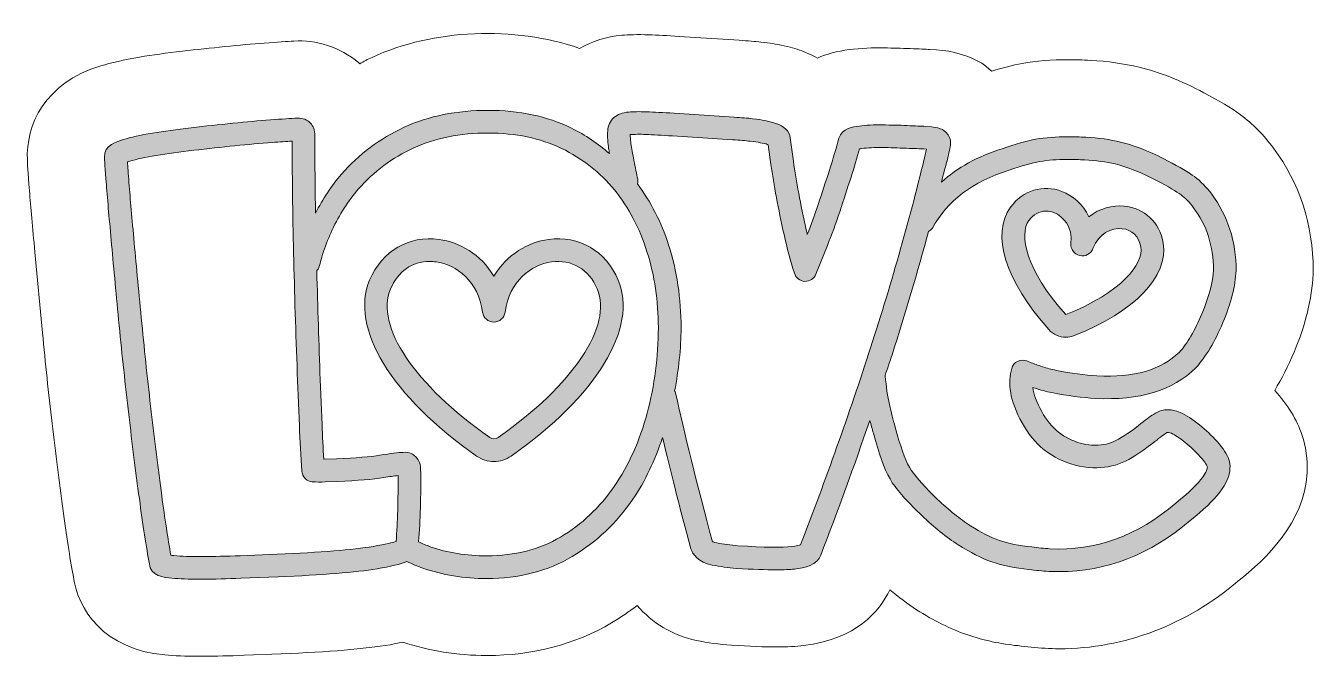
# Model space of a CAD drawing. Header units: inches. Extents: x 1.8 to 28.2, y -17.9 to -12.
# Drawn here: x 1.76 to 13.77, y -17.91 to -12.02 of the extents above; entities that cross this region are included whole.
import ezdxf

# ---------------------------------------------------------------- set-up
doc = ezdxf.new("R2010")
doc.units = ezdxf.units.IN
doc.header["$MEASUREMENT"] = 0
doc.layers.add('1', color=7, linetype='Continuous')

# ---------------------------------------------------------------- blocks, each defined once
blk = doc.blocks.new('block 2')
at = {"layer": '1', "lineweight": 0}
for points, knots in [([(12.876, -15.903), (12.826, -15.848), (12.769, -15.795), (12.709, -15.746), (12.644, -15.694), (12.588, -15.657), (12.529, -15.631), (12.488, -15.615), (12.453, -15.607), (12.421, -15.606), (12.376, -15.603), (12.332, -15.617), (12.281, -15.649), (12.248, -15.67), (12.202, -15.705), (12.142, -15.752), (12.044, -15.829), (11.965, -15.88), (11.906, -15.905), (11.852, -15.929), (11.791, -15.94), (11.702, -15.936), (11.634, -15.932), (11.565, -15.913), (11.493, -15.877), (11.421, -15.842), (11.362, -15.795), (11.312, -15.732), (11.258, -15.666), (11.214, -15.587), (11.181, -15.497), (11.168, -15.463), (11.159, -15.43), (11.155, -15.397), (11.162, -15.4), (11.17, -15.402), (11.177, -15.405), (11.225, -15.421), (11.277, -15.435), (11.333, -15.446), (11.479, -15.475), (11.617, -15.493), (11.742, -15.5), (12.147, -15.521), (12.461, -15.427), (12.676, -15.215), (12.769, -15.112), (12.854, -14.97), (12.929, -14.791), (13.004, -14.611), (13.045, -14.449), (13.052, -14.305), (13.052, -14.033), (12.975, -13.793), (12.824, -13.593), (12.776, -13.527), (12.722, -13.472), (12.664, -13.429), (12.611, -13.39), (12.528, -13.341), (12.413, -13.281), (12.254, -13.196), (12.106, -13.137), (11.972, -13.106), (11.88, -13.083), (11.771, -13.068), (11.649, -13.061), (11.596, -13.058), (11.537, -13.057), (11.479, -13.058), (11.373, -13.057), (11.272, -13.063), (11.184, -13.08), (11.097, -13.095), (10.993, -13.125), (10.868, -13.168), (10.637, -13.241), (10.453, -13.347), (10.302, -13.48), (10.321, -13.405), (10.344, -13.328), (10.361, -13.253), (10.366, -13.235), (10.371, -13.215), (10.376, -13.193), (10.383, -13.161), (10.386, -13.137), (10.388, -13.122), (10.389, -13.098), (10.388, -12.975), (10.21, -12.964), (10.21, -12.964), (10.152, -12.96), (10.152, -12.96), (10.116, -12.958), (10.06, -12.955), (9.983, -12.952), (9.907, -12.949), (9.83, -12.947), (9.753, -12.946), (9.67, -12.944), (9.599, -12.949), (9.534, -12.957), (9.482, -12.964), (9.373, -12.977), (9.346, -13.069), (9.321, -13.163), (9.291, -13.263), (9.257, -13.368), (9.224, -13.474), (9.189, -13.581), (9.152, -13.69), (9.12, -13.787), (9.086, -13.88), (9.051, -13.969), (9.048, -13.955), (9.044, -13.94), (9.041, -13.925), (9.014, -13.806), (8.99, -13.693), (8.971, -13.585), (8.95, -13.478), (8.934, -13.379), (8.921, -13.286), (8.921, -13.286), (8.887, -13.045), (8.887, -13.045), (8.87, -12.979), (8.807, -12.95), (8.73, -12.922), (8.73, -12.922), (8.656, -12.905), (8.656, -12.905), (8.628, -12.899), (8.59, -12.893), (8.54, -12.888), (8.495, -12.883), (8.437, -12.878), (8.368, -12.874), (8.368, -12.874), (7.807, -12.837), (7.807, -12.837), (7.704, -12.831), (7.62, -12.826), (7.553, -12.824), (7.481, -12.821), (7.425, -12.822), (7.385, -12.826), (7.326, -12.831), (7.281, -12.847), (7.246, -12.877), (7.211, -12.909), (7.191, -12.952), (7.188, -13.002), (7.186, -13.026), (7.186, -13.055), (7.189, -13.088), (7.191, -13.117), (7.194, -13.142), (7.197, -13.166), (7.199, -13.18), (7.202, -13.197), (7.205, -13.214), (7.098, -13.122), (6.982, -13.04), (6.849, -12.975), (6.624, -12.865), (6.362, -12.81), (6.071, -12.81), (5.781, -12.81), (5.518, -12.863), (5.29, -12.968), (5.062, -13.073), (4.865, -13.22), (4.704, -13.406), (4.61, -13.514), (4.53, -13.639), (4.462, -13.771), (4.458, -13.529), (4.456, -13.284), (4.455, -13.03), (4.453, -12.975), (4.429, -12.941), (4.409, -12.922), (4.387, -12.903), (4.348, -12.879), (4.291, -12.883), (4.232, -12.885), (4.149, -12.891), (4.041, -12.899), (3.932, -12.907), (3.816, -12.918), (3.689, -12.931), (3.562, -12.944), (3.434, -12.957), (3.301, -12.973), (3.168, -12.988), (3.047, -13.005), (2.94, -13.023), (2.828, -13.041), (2.738, -13.061), (2.667, -13.083), (2.613, -13.099), (2.486, -13.137), (2.492, -13.247), (2.492, -13.267), (2.499, -13.353), (2.511, -13.505), (2.522, -13.654), (2.539, -13.841), (2.559, -14.067), (2.58, -14.292), (2.603, -14.543), (2.63, -14.82), (2.657, -15.097), (2.687, -15.374), (2.719, -15.649), (2.751, -15.924), (2.784, -16.186), (2.818, -16.434), (2.851, -16.683), (2.883, -16.892), (2.912, -17.045), (2.917, -17.16), (3.054, -17.173), (3.12, -17.179), (3.191, -17.185), (3.279, -17.189), (3.384, -17.189), (3.392, -17.189), (3.399, -17.189), (3.407, -17.189), (3.519, -17.188), (3.639, -17.185), (3.766, -17.18), (3.766, -17.18), (4.113, -17.166), (4.113, -17.166), (4.525, -17.15), (4.835, -17.125), (5.036, -17.091), (5.162, -17.069), (5.252, -17.05), (5.313, -17.023), (5.362, -17.046), (5.412, -17.067), (5.463, -17.085), (5.646, -17.149), (5.847, -17.182), (6.06, -17.182), (6.361, -17.182), (6.629, -17.113), (6.857, -16.977), (7.081, -16.843), (7.272, -16.663), (7.423, -16.442), (7.54, -16.271), (7.628, -16.074), (7.7, -15.866), (7.773, -16.175), (7.861, -16.52), (7.964, -16.904), (7.982, -16.958), (8.03, -17.028), (8.164, -17.056), (8.236, -17.071), (8.311, -17.082), (8.39, -17.087), (8.541, -17.097), (8.664, -17.101), (8.761, -17.101), (8.831, -17.101), (8.888, -17.099), (8.931, -17.094), (9.029, -17.082), (9.146, -17.056), (9.176, -16.964), (9.337, -16.55), (9.489, -16.128), (9.634, -15.705), (9.645, -15.746), (9.656, -15.786), (9.667, -15.826), (9.667, -15.826), (9.686, -15.893), (9.686, -15.893), (9.735, -16.069), (9.786, -16.197), (9.844, -16.288), (9.909, -16.38), (10.001, -16.483), (10.118, -16.594), (10.235, -16.705), (10.35, -16.797), (10.459, -16.868), (10.57, -16.939), (10.676, -16.992), (10.774, -17.026), (10.873, -17.06), (10.991, -17.084), (11.119, -17.097), (11.181, -17.106), (11.243, -17.112), (11.304, -17.116), (11.336, -17.117), (11.369, -17.118), (11.401, -17.118), (11.843, -17.118), (12.254, -16.957), (12.623, -16.641), (12.87, -16.446), (12.989, -16.291), (12.995, -16.154), (12.997, -16.124), (12.993, -16.094), (12.984, -16.07), (12.967, -16.021), (12.932, -15.966), (12.876, -15.903)], [0, 0, 0, 0, 1, 1, 1, 2, 2, 2, 3, 3, 3, 4, 4, 4, 5, 5, 5, 6, 6, 6, 7, 7, 7, 8, 8, 8, 9, 9, 9, 10, 10, 10, 11, 11, 11, 12, 12, 12, 13, 13, 13, 14, 14, 14, 15, 15, 15, 16, 16, 16, 17, 17, 17, 18, 18, 18, 19, 19, 19, 20, 20, 20, 21, 21, 21, 22, 22, 22, 23, 23, 23, 24, 24, 24, 25, 25, 25, 26, 26, 26, 27, 27, 27, 28, 28, 28, 29, 29, 29, 30, 30, 30, 31, 31, 31, 32, 32, 32, 33, 33, 33, 34, 34, 34, 35, 35, 35, 36, 36, 36, 37, 37, 37, 38, 38, 38, 39, 39, 39, 40, 40, 40, 41, 41, 41, 42, 42, 42, 43, 43, 43, 44, 44, 44, 45, 45, 45, 46, 46, 46, 47, 47, 47, 48, 48, 48, 49, 49, 49, 50, 50, 50, 51, 51, 51, 52, 52, 52, 53, 53, 53, 54, 54, 54, 55, 55, 55, 56, 56, 56, 57, 57, 57, 58, 58, 58, 59, 59, 59, 60, 60, 60, 61, 61, 61, 62, 62, 62, 63, 63, 63, 64, 64, 64, 65, 65, 65, 66, 66, 66, 67, 67, 67, 68, 68, 68, 69, 69, 69, 70, 70, 70, 71, 71, 71, 72, 72, 72, 73, 73, 73, 74, 74, 74, 75, 75, 75, 76, 76, 76, 77, 77, 77, 78, 78, 78, 79, 79, 79, 80, 80, 80, 81, 81, 81, 82, 82, 82, 83, 83, 83, 84, 84, 84, 85, 85, 85, 86, 86, 86, 87, 87, 87, 88, 88, 88, 89, 89, 89, 90, 90, 90, 91, 91, 91, 92, 92, 92, 93, 93, 93, 94, 94, 94, 95, 95, 95, 96, 96, 96, 97, 97, 97, 98, 98, 98, 99, 99, 99, 100, 100, 100, 101, 101, 101, 102, 102, 102, 103, 103, 103, 104, 104, 104, 105, 105, 105, 106, 106, 106, 106]), ([(7.249, -16.322), (7.114, -16.518), (6.946, -16.677), (6.749, -16.795), (6.554, -16.911), (6.322, -16.97), (6.06, -16.97), (5.871, -16.97), (5.694, -16.942), (5.533, -16.885), (5.496, -16.872), (5.46, -16.856), (5.424, -16.84), (5.439, -16.638), (5.447, -16.411), (5.443, -16.159), (5.443, -16.158), (5.443, -16.157), (5.443, -16.156), (5.441, -16.098), (5.416, -16.063), (5.395, -16.044), (5.374, -16.024), (5.343, -15.998), (5.279, -16.004), (5.234, -16.006), (5.162, -16.014), (5.063, -16.031), (4.974, -16.045), (4.838, -16.057), (4.658, -16.064), (4.658, -16.064), (4.544, -16.068), (4.544, -16.068), (4.542, -16.068), (4.541, -16.069), (4.539, -16.069), (4.533, -15.962), (4.527, -15.855), (4.523, -15.747), (4.523, -15.747), (4.506, -15.324), (4.506, -15.324), (4.493, -14.99), (4.483, -14.65), (4.474, -14.307), (4.48, -14.297), (4.491, -14.291), (4.494, -14.279), (4.507, -14.228), (4.521, -14.178), (4.537, -14.129), (4.561, -14.059), (4.588, -13.991), (4.618, -13.926), (4.684, -13.785), (4.766, -13.656), (4.864, -13.544), (5.005, -13.382), (5.178, -13.253), (5.378, -13.16), (5.579, -13.068), (5.812, -13.022), (6.071, -13.022), (6.33, -13.022), (6.56, -13.07), (6.757, -13.165), (6.953, -13.261), (7.12, -13.392), (7.251, -13.553), (7.384, -13.717), (7.486, -13.912), (7.555, -14.13), (7.626, -14.352), (7.661, -14.59), (7.661, -14.839), (7.661, -15.111), (7.626, -15.38), (7.557, -15.638), (7.488, -15.893), (7.385, -16.124), (7.249, -16.322)], [0, 0, 0, 0, 1, 1, 1, 2, 2, 2, 3, 3, 3, 4, 4, 4, 5, 5, 5, 6, 6, 6, 7, 7, 7, 8, 8, 8, 9, 9, 9, 10, 10, 10, 11, 11, 11, 12, 12, 12, 13, 13, 13, 14, 14, 14, 15, 15, 15, 16, 16, 16, 17, 17, 17, 18, 18, 18, 19, 19, 19, 20, 20, 20, 21, 21, 21, 22, 22, 22, 23, 23, 23, 24, 24, 24, 25, 25, 25, 26, 26, 26, 27, 27, 27, 27]), ([(8.987, -16.868), (8.975, -16.872), (8.951, -16.878), (8.906, -16.884), (8.818, -16.894), (8.649, -16.892), (8.403, -16.876), (8.335, -16.871), (8.269, -16.862), (8.207, -16.849), (8.178, -16.843), (8.168, -16.836), (8.166, -16.84), (8.02, -16.298), (7.904, -15.826), (7.819, -15.438), (7.818, -15.435), (7.814, -15.434), (7.813, -15.43), (7.849, -15.236), (7.873, -15.039), (7.873, -14.839), (7.873, -14.568), (7.834, -14.308), (7.757, -14.066), (7.69, -13.853), (7.588, -13.664), (7.465, -13.495), (7.466, -13.487), (7.472, -13.48), (7.471, -13.471), (7.464, -13.426), (7.451, -13.364), (7.438, -13.302), (7.426, -13.24), (7.413, -13.178), (7.407, -13.137), (7.404, -13.119), (7.402, -13.097), (7.4, -13.07), (7.399, -13.058), (7.399, -13.048), (7.399, -13.037), (7.401, -13.037), (7.403, -13.037), (7.405, -13.037), (7.439, -13.033), (7.485, -13.033), (7.546, -13.035), (7.611, -13.038), (7.693, -13.042), (7.793, -13.049), (7.793, -13.049), (8.354, -13.085), (8.354, -13.085), (8.42, -13.089), (8.475, -13.094), (8.518, -13.098), (8.557, -13.103), (8.589, -13.107), (8.61, -13.112), (8.61, -13.112), (8.668, -13.124), (8.668, -13.124), (8.675, -13.127), (8.68, -13.129), (8.686, -13.131), (8.686, -13.131), (8.711, -13.316), (8.711, -13.316), (8.725, -13.411), (8.741, -13.514), (8.762, -13.624), (8.783, -13.733), (8.807, -13.849), (8.834, -13.971), (8.862, -14.094), (8.894, -14.215), (8.93, -14.332), (8.944, -14.375), (8.982, -14.405), (9.027, -14.407), (9.075, -14.407), (9.113, -14.382), (9.13, -14.341), (9.13, -14.341), (9.238, -14.073), (9.238, -14.073), (9.278, -13.972), (9.317, -13.867), (9.353, -13.757), (9.39, -13.648), (9.425, -13.539), (9.459, -13.433), (9.489, -13.341), (9.515, -13.253), (9.538, -13.17), (9.544, -13.169), (9.551, -13.168), (9.56, -13.167), (9.617, -13.16), (9.678, -13.157), (9.75, -13.157), (9.825, -13.159), (9.9, -13.161), (9.975, -13.164), (10.05, -13.167), (10.104, -13.169), (10.138, -13.171), (10.138, -13.171), (10.163, -13.173), (10.163, -13.173), (10.163, -13.173), (10.154, -13.212), (10.154, -13.212), (10.015, -13.794), (9.842, -14.405), (9.641, -15.027), (9.442, -15.643), (9.223, -16.26), (8.987, -16.868)], [0, 0, 0, 0, 1, 1, 1, 2, 2, 2, 3, 3, 3, 4, 4, 4, 5, 5, 5, 6, 6, 6, 7, 7, 7, 8, 8, 8, 9, 9, 9, 10, 10, 10, 11, 11, 11, 12, 12, 12, 13, 13, 13, 14, 14, 14, 15, 15, 15, 16, 16, 16, 17, 17, 17, 18, 18, 18, 19, 19, 19, 20, 20, 20, 21, 21, 21, 22, 22, 22, 23, 23, 23, 24, 24, 24, 25, 25, 25, 26, 26, 26, 27, 27, 27, 28, 28, 28, 29, 29, 29, 30, 30, 30, 31, 31, 31, 32, 32, 32, 33, 33, 33, 34, 34, 34, 35, 35, 35, 36, 36, 36, 37, 37, 37, 38, 38, 38, 39, 39, 39, 40, 40, 40, 40]), ([(5.214, -16.836), (5.183, -16.846), (5.121, -16.861), (5.001, -16.882), (4.809, -16.914), (4.507, -16.939), (4.104, -16.955), (4.104, -16.955), (3.758, -16.969), (3.758, -16.969), (3.633, -16.974), (3.516, -16.976), (3.406, -16.977), (3.299, -16.977), (3.211, -16.975), (3.139, -16.968), (3.128, -16.967), (3.119, -16.966), (3.111, -16.965), (3.085, -16.811), (3.056, -16.624), (3.027, -16.406), (2.994, -16.159), (2.962, -15.898), (2.929, -15.624), (2.897, -15.35), (2.868, -15.075), (2.841, -14.799), (2.814, -14.523), (2.791, -14.272), (2.77, -14.048), (2.75, -13.823), (2.733, -13.637), (2.721, -13.488), (2.715, -13.4), (2.71, -13.334), (2.707, -13.292), (2.713, -13.29), (2.719, -13.288), (2.728, -13.285), (2.791, -13.266), (2.873, -13.248), (2.975, -13.231), (3.079, -13.214), (3.196, -13.198), (3.325, -13.183), (3.457, -13.168), (3.585, -13.154), (3.71, -13.141), (3.835, -13.129), (3.95, -13.118), (4.056, -13.11), (4.13, -13.105), (4.193, -13.1), (4.243, -13.097), (4.245, -13.48), (4.25, -13.851), (4.259, -14.21), (4.268, -14.589), (4.28, -14.964), (4.295, -15.333), (4.295, -15.333), (4.312, -15.755), (4.312, -15.755), (4.317, -15.898), (4.325, -16.039), (4.334, -16.18), (4.338, -16.232), (4.38, -16.274), (4.432, -16.278), (4.471, -16.281), (4.51, -16.282), (4.553, -16.28), (4.553, -16.28), (4.666, -16.275), (4.666, -16.275), (4.855, -16.268), (5, -16.256), (5.098, -16.24), (5.152, -16.231), (5.196, -16.224), (5.232, -16.22), (5.234, -16.447), (5.228, -16.655), (5.214, -16.836)], [0, 0, 0, 0, 1, 1, 1, 2, 2, 2, 3, 3, 3, 4, 4, 4, 5, 5, 5, 6, 6, 6, 7, 7, 7, 8, 8, 8, 9, 9, 9, 10, 10, 10, 11, 11, 11, 12, 12, 12, 13, 13, 13, 14, 14, 14, 15, 15, 15, 16, 16, 16, 17, 17, 17, 18, 18, 18, 19, 19, 19, 20, 20, 20, 21, 21, 21, 22, 22, 22, 23, 23, 23, 24, 24, 24, 25, 25, 25, 26, 26, 26, 27, 27, 27, 28, 28, 28, 28]), ([(12.489, -16.478), (12.133, -16.783), (11.738, -16.928), (11.315, -16.904), (11.261, -16.901), (11.206, -16.896), (11.145, -16.887), (11.028, -16.875), (10.927, -16.855), (10.844, -16.826), (10.761, -16.798), (10.67, -16.752), (10.574, -16.689), (10.476, -16.627), (10.372, -16.543), (10.264, -16.44), (10.157, -16.338), (10.073, -16.246), (10.02, -16.17), (9.976, -16.102), (9.933, -15.99), (9.89, -15.837), (9.89, -15.837), (9.871, -15.768), (9.871, -15.768), (9.832, -15.63), (9.795, -15.499), (9.778, -15.289), (9.778, -15.288), (9.776, -15.288), (9.776, -15.287), (9.798, -15.222), (9.821, -15.157), (9.842, -15.092), (9.968, -14.702), (10.079, -14.319), (10.182, -13.94), (10.195, -13.931), (10.21, -13.926), (10.218, -13.911), (10.358, -13.655), (10.591, -13.478), (10.934, -13.368), (11.05, -13.329), (11.147, -13.302), (11.222, -13.288), (11.296, -13.274), (11.38, -13.27), (11.479, -13.269), (11.536, -13.269), (11.589, -13.27), (11.638, -13.273), (11.746, -13.278), (11.841, -13.291), (11.922, -13.311), (12.039, -13.339), (12.171, -13.391), (12.314, -13.468), (12.419, -13.523), (12.495, -13.567), (12.538, -13.6), (12.579, -13.63), (12.618, -13.67), (12.655, -13.719), (12.779, -13.885), (12.84, -14.077), (12.841, -14.299), (12.835, -14.414), (12.799, -14.552), (12.733, -14.709), (12.668, -14.866), (12.596, -14.988), (12.523, -15.068), (12.356, -15.232), (12.099, -15.309), (11.753, -15.289), (11.638, -15.283), (11.511, -15.266), (11.375, -15.238), (11.328, -15.229), (11.285, -15.217), (11.244, -15.204), (11.202, -15.19), (11.167, -15.177), (11.141, -15.167), (11.141, -15.167), (11.099, -15.15), (11.099, -15.15), (11.071, -15.14), (11.04, -15.141), (11.013, -15.154), (10.986, -15.168), (10.966, -15.192), (10.958, -15.221), (10.949, -15.255), (10.943, -15.289), (10.941, -15.323), (10.937, -15.405), (10.951, -15.488), (10.983, -15.572), (11.024, -15.682), (11.079, -15.781), (11.147, -15.865), (11.216, -15.951), (11.301, -16.019), (11.399, -16.067), (11.497, -16.115), (11.595, -16.142), (11.716, -16.148), (11.815, -16.15), (11.907, -16.135), (11.989, -16.1), (12.066, -16.067), (12.159, -16.008), (12.274, -15.918), (12.326, -15.876), (12.366, -15.846), (12.41, -15.817), (12.414, -15.817), (12.427, -15.819), (12.448, -15.826), (12.483, -15.842), (12.526, -15.87), (12.575, -15.91), (12.628, -15.953), (12.676, -15.998), (12.718, -16.045), (12.767, -16.099), (12.78, -16.128), (12.784, -16.142), (12.783, -16.167), (12.758, -16.265), (12.489, -16.478)], [0, 0, 0, 0, 1, 1, 1, 2, 2, 2, 3, 3, 3, 4, 4, 4, 5, 5, 5, 6, 6, 6, 7, 7, 7, 8, 8, 8, 9, 9, 9, 10, 10, 10, 11, 11, 11, 12, 12, 12, 13, 13, 13, 14, 14, 14, 15, 15, 15, 16, 16, 16, 17, 17, 17, 18, 18, 18, 19, 19, 19, 20, 20, 20, 21, 21, 21, 22, 22, 22, 23, 23, 23, 24, 24, 24, 25, 25, 25, 26, 26, 26, 27, 27, 27, 28, 28, 28, 29, 29, 29, 30, 30, 30, 31, 31, 31, 32, 32, 32, 33, 33, 33, 34, 34, 34, 35, 35, 35, 36, 36, 36, 37, 37, 37, 38, 38, 38, 39, 39, 39, 40, 40, 40, 41, 41, 41, 42, 42, 42, 43, 43, 43, 44, 44, 44, 44])]:
    blk.add_open_spline(points, degree=3, knots=knots, dxfattribs=at)
blk = doc.blocks.new('block 3')
at = {"layer": '1', "lineweight": 0}
for points, knots in [([(6.636, -14.016), (6.448, -14.041), (6.248, -14.154), (6.126, -14.358), (6.005, -14.154), (5.804, -14.041), (5.616, -14.016), (5.334, -13.977), (5.082, -14.123), (4.967, -14.395), (4.779, -14.84), (5.171, -15.484), (5.965, -16.038), (6.014, -16.072), (6.07, -16.089), (6.126, -16.089), (6.182, -16.089), (6.239, -16.072), (6.287, -16.038), (7.082, -15.484), (7.474, -14.84), (7.286, -14.395), (7.17, -14.123), (6.922, -13.977), (6.636, -14.016)], [0, 0, 0, 0, 1, 1, 1, 2, 2, 2, 3, 3, 3, 4, 4, 4, 5, 5, 5, 6, 6, 6, 7, 7, 7, 8, 8, 8, 8]), ([(6.166, -15.865), (6.143, -15.881), (6.11, -15.881), (6.087, -15.865), (5.388, -15.378), (5.017, -14.821), (5.162, -14.478), (5.231, -14.314), (5.365, -14.221), (5.528, -14.221), (5.547, -14.221), (5.567, -14.223), (5.588, -14.225), (5.776, -14.251), (5.983, -14.406), (6.021, -14.695), (6.028, -14.747), (6.073, -14.787), (6.126, -14.787), (6.179, -14.787), (6.224, -14.747), (6.231, -14.695), (6.269, -14.406), (6.476, -14.251), (6.664, -14.225), (6.852, -14.2), (7.013, -14.294), (7.091, -14.478), (7.236, -14.821), (6.864, -15.378), (6.166, -15.865)], [0, 0, 0, 0, 1, 1, 1, 2, 2, 2, 3, 3, 3, 4, 4, 4, 5, 5, 5, 6, 6, 6, 7, 7, 7, 8, 8, 8, 9, 9, 9, 10, 10, 10, 10])]:
    blk.add_open_spline(points, degree=3, knots=knots, dxfattribs=at)
blk = doc.blocks.new('block 4')
at = {"layer": '1', "lineweight": 0}
for points, knots in [([(11.462, -14.929), (11.488, -14.929), (11.514, -14.924), (11.54, -14.914), (12.106, -14.69), (12.425, -14.359), (12.372, -14.05), (12.339, -13.858), (12.197, -13.723), (12.008, -13.704), (11.9, -13.695), (11.779, -13.724), (11.678, -13.803), (11.624, -13.687), (11.527, -13.606), (11.427, -13.567), (11.251, -13.499), (11.063, -13.557), (10.948, -13.713), (10.762, -13.966), (10.899, -14.405), (11.305, -14.858), (11.346, -14.904), (11.403, -14.929), (11.462, -14.929)], [0, 0, 0, 0, 1, 1, 1, 2, 2, 2, 3, 3, 3, 4, 4, 4, 5, 5, 5, 6, 6, 6, 7, 7, 7, 8, 8, 8, 8]), ([(11.119, -13.838), (11.161, -13.781), (11.217, -13.751), (11.279, -13.751), (11.303, -13.751), (11.327, -13.755), (11.351, -13.765), (11.442, -13.799), (11.527, -13.902), (11.511, -14.053), (11.506, -14.106), (11.541, -14.154), (11.592, -14.167), (11.645, -14.179), (11.697, -14.151), (11.716, -14.101), (11.769, -13.959), (11.889, -13.907), (11.988, -13.915), (12.081, -13.924), (12.147, -13.988), (12.163, -14.085), (12.19, -14.245), (11.983, -14.511), (11.462, -14.717), (11.089, -14.3), (11.022, -13.969), (11.119, -13.838)], [0, 0, 0, 0, 1, 1, 1, 2, 2, 2, 3, 3, 3, 4, 4, 4, 5, 5, 5, 6, 6, 6, 7, 7, 7, 8, 8, 8, 9, 9, 9, 9])]:
    blk.add_open_spline(points, degree=3, knots=knots, dxfattribs=at)

msp = doc.modelspace()

# ---------------------------------------------------------------- hatches: boundary and pattern name
at = {"layer": '1', "true_color": 0xffffff}
h = msp.add_hatch(color=7, dxfattribs=at)
h.dxf.hatch_style = 2
edge = h.paths.add_edge_path()
edge.add_spline(control_points=[(12.876, -15.903), (12.826, -15.848), (12.769, -15.795), (12.709, -15.746), (12.644, -15.694), (12.588, -15.657), (12.529, -15.631), (12.488, -15.615), (12.453, -15.607), (12.421, -15.606), (12.376, -15.603), (12.332, -15.617), (12.281, -15.649), (12.248, -15.67), (12.202, -15.705), (12.142, -15.752), (12.044, -15.829), (11.965, -15.88), (11.906, -15.905), (11.852, -15.929), (11.791, -15.94), (11.702, -15.936), (11.634, -15.932), (11.565, -15.913), (11.493, -15.877), (11.421, -15.842), (11.362, -15.795), (11.312, -15.732), (11.258, -15.666), (11.214, -15.587), (11.181, -15.497), (11.168, -15.463), (11.159, -15.43), (11.155, -15.397), (11.162, -15.4), (11.17, -15.402), (11.177, -15.405), (11.225, -15.421), (11.277, -15.435), (11.333, -15.446), (11.479, -15.475), (11.617, -15.493), (11.742, -15.5), (12.147, -15.521), (12.461, -15.427), (12.676, -15.215), (12.769, -15.112), (12.854, -14.97), (12.929, -14.791), (13.004, -14.611), (13.045, -14.449), (13.052, -14.305), (13.052, -14.033), (12.975, -13.793), (12.824, -13.593), (12.776, -13.527), (12.722, -13.472), (12.664, -13.429), (12.611, -13.39), (12.528, -13.341), (12.413, -13.281), (12.254, -13.196), (12.106, -13.137), (11.972, -13.106), (11.88, -13.083), (11.771, -13.068), (11.649, -13.061), (11.596, -13.058), (11.537, -13.057), (11.479, -13.058), (11.373, -13.057), (11.272, -13.063), (11.184, -13.08), (11.097, -13.095), (10.993, -13.125), (10.868, -13.168), (10.637, -13.241), (10.453, -13.347), (10.302, -13.48), (10.321, -13.405), (10.344, -13.328), (10.361, -13.253), (10.366, -13.235), (10.371, -13.215), (10.376, -13.193), (10.383, -13.161), (10.386, -13.137), (10.388, -13.122), (10.389, -13.098), (10.388, -12.975), (10.21, -12.964), (10.21, -12.964), (10.152, -12.96), (10.152, -12.96), (10.116, -12.958), (10.06, -12.955), (9.983, -12.952), (9.907, -12.949), (9.83, -12.947), (9.753, -12.946), (9.67, -12.944), (9.599, -12.949), (9.534, -12.957), (9.482, -12.964), (9.373, -12.977), (9.346, -13.069), (9.321, -13.163), (9.291, -13.263), (9.257, -13.368), (9.224, -13.474), (9.189, -13.581), (9.152, -13.69), (9.12, -13.787), (9.086, -13.88), (9.051, -13.969), (9.048, -13.955), (9.044, -13.94), (9.041, -13.925), (9.014, -13.806), (8.99, -13.693), (8.971, -13.585), (8.95, -13.478), (8.934, -13.379), (8.921, -13.286), (8.921, -13.286), (8.887, -13.045), (8.887, -13.045), (8.87, -12.979), (8.807, -12.95), (8.73, -12.922), (8.73, -12.922), (8.656, -12.905), (8.656, -12.905), (8.628, -12.899), (8.59, -12.893), (8.54, -12.888), (8.495, -12.883), (8.437, -12.878), (8.368, -12.874), (8.368, -12.874), (7.807, -12.837), (7.807, -12.837), (7.704, -12.831), (7.62, -12.826), (7.553, -12.824), (7.481, -12.821), (7.425, -12.822), (7.385, -12.826), (7.326, -12.831), (7.281, -12.847), (7.246, -12.877), (7.211, -12.909), (7.191, -12.952), (7.188, -13.002), (7.186, -13.026), (7.186, -13.055), (7.189, -13.088), (7.191, -13.117), (7.194, -13.142), (7.197, -13.166), (7.199, -13.18), (7.202, -13.197), (7.205, -13.214), (7.098, -13.122), (6.982, -13.04), (6.849, -12.975), (6.624, -12.865), (6.362, -12.81), (6.071, -12.81), (5.781, -12.81), (5.518, -12.863), (5.29, -12.968), (5.062, -13.073), (4.865, -13.22), (4.704, -13.406), (4.61, -13.514), (4.53, -13.639), (4.462, -13.771), (4.458, -13.529), (4.456, -13.284), (4.455, -13.03), (4.453, -12.975), (4.429, -12.941), (4.409, -12.922), (4.387, -12.903), (4.348, -12.879), (4.291, -12.883), (4.232, -12.885), (4.149, -12.891), (4.041, -12.899), (3.932, -12.907), (3.816, -12.918), (3.689, -12.931), (3.562, -12.944), (3.434, -12.957), (3.301, -12.973), (3.168, -12.988), (3.047, -13.005), (2.94, -13.023), (2.828, -13.041), (2.738, -13.061), (2.667, -13.083), (2.613, -13.099), (2.486, -13.137), (2.492, -13.247), (2.492, -13.267), (2.499, -13.353), (2.511, -13.505), (2.522, -13.654), (2.539, -13.841), (2.559, -14.067), (2.58, -14.292), (2.603, -14.543), (2.63, -14.82), (2.657, -15.097), (2.687, -15.374), (2.719, -15.649), (2.751, -15.924), (2.784, -16.186), (2.818, -16.434), (2.851, -16.683), (2.883, -16.892), (2.912, -17.045), (2.917, -17.16), (3.054, -17.173), (3.12, -17.179), (3.191, -17.185), (3.279, -17.189), (3.384, -17.189), (3.392, -17.189), (3.399, -17.189), (3.407, -17.189), (3.519, -17.188), (3.639, -17.185), (3.766, -17.18), (3.766, -17.18), (4.113, -17.166), (4.113, -17.166), (4.525, -17.15), (4.835, -17.125), (5.036, -17.091), (5.162, -17.069), (5.252, -17.05), (5.313, -17.023), (5.362, -17.046), (5.412, -17.067), (5.463, -17.085), (5.646, -17.149), (5.847, -17.182), (6.06, -17.182), (6.361, -17.182), (6.629, -17.113), (6.857, -16.977), (7.081, -16.843), (7.272, -16.663), (7.423, -16.442), (7.54, -16.271), (7.628, -16.074), (7.7, -15.866), (7.773, -16.175), (7.861, -16.52), (7.964, -16.904), (7.982, -16.958), (8.03, -17.028), (8.164, -17.056), (8.236, -17.071), (8.311, -17.082), (8.39, -17.087), (8.541, -17.097), (8.664, -17.101), (8.761, -17.101), (8.831, -17.101), (8.888, -17.099), (8.931, -17.094), (9.029, -17.082), (9.146, -17.056), (9.176, -16.964), (9.337, -16.55), (9.489, -16.128), (9.634, -15.705), (9.645, -15.746), (9.656, -15.786), (9.667, -15.826), (9.667, -15.826), (9.686, -15.893), (9.686, -15.893), (9.735, -16.069), (9.786, -16.197), (9.844, -16.288), (9.909, -16.38), (10.001, -16.483), (10.118, -16.594), (10.235, -16.705), (10.35, -16.797), (10.459, -16.868), (10.57, -16.939), (10.676, -16.992), (10.774, -17.026), (10.873, -17.06), (10.991, -17.084), (11.119, -17.097), (11.181, -17.106), (11.243, -17.112), (11.304, -17.116), (11.336, -17.117), (11.369, -17.118), (11.401, -17.118), (11.843, -17.118), (12.254, -16.957), (12.623, -16.641), (12.87, -16.446), (12.989, -16.291), (12.995, -16.154), (12.997, -16.124), (12.993, -16.094), (12.984, -16.07), (12.967, -16.021), (12.932, -15.966), (12.876, -15.903)], knot_values=[0, 0, 0, 0, 1, 1, 1, 2, 2, 2, 3, 3, 3, 4, 4, 4, 5, 5, 5, 6, 6, 6, 7, 7, 7, 8, 8, 8, 9, 9, 9, 10, 10, 10, 11, 11, 11, 12, 12, 12, 13, 13, 13, 14, 14, 14, 15, 15, 15, 16, 16, 16, 17, 17, 17, 18, 18, 18, 19, 19, 19, 20, 20, 20, 21, 21, 21, 22, 22, 22, 23, 23, 23, 24, 24, 24, 25, 25, 25, 26, 26, 26, 27, 27, 27, 28, 28, 28, 29, 29, 29, 30, 30, 30, 31, 31, 31, 32, 32, 32, 33, 33, 33, 34, 34, 34, 35, 35, 35, 36, 36, 36, 37, 37, 37, 38, 38, 38, 39, 39, 39, 40, 40, 40, 41, 41, 41, 42, 42, 42, 43, 43, 43, 44, 44, 44, 45, 45, 45, 46, 46, 46, 47, 47, 47, 48, 48, 48, 49, 49, 49, 50, 50, 50, 51, 51, 51, 52, 52, 52, 53, 53, 53, 54, 54, 54, 55, 55, 55, 56, 56, 56, 57, 57, 57, 58, 58, 58, 59, 59, 59, 60, 60, 60, 61, 61, 61, 62, 62, 62, 63, 63, 63, 64, 64, 64, 65, 65, 65, 66, 66, 66, 67, 67, 67, 68, 68, 68, 69, 69, 69, 70, 70, 70, 71, 71, 71, 72, 72, 72, 73, 73, 73, 74, 74, 74, 75, 75, 75, 76, 76, 76, 77, 77, 77, 78, 78, 78, 79, 79, 79, 80, 80, 80, 81, 81, 81, 82, 82, 82, 83, 83, 83, 84, 84, 84, 85, 85, 85, 86, 86, 86, 87, 87, 87, 88, 88, 88, 89, 89, 89, 90, 90, 90, 91, 91, 91, 92, 92, 92, 93, 93, 93, 94, 94, 94, 95, 95, 95, 96, 96, 96, 97, 97, 97, 98, 98, 98, 99, 99, 99, 100, 100, 100, 101, 101, 101, 102, 102, 102, 103, 103, 103, 104, 104, 104, 105, 105, 105, 106, 106, 106, 106], degree=3, periodic=1)
edge = h.paths.add_edge_path()
edge.add_spline(control_points=[(5.214, -16.836), (5.183, -16.846), (5.121, -16.861), (5.001, -16.882), (4.809, -16.914), (4.507, -16.939), (4.104, -16.955), (4.104, -16.955), (3.758, -16.969), (3.758, -16.969), (3.633, -16.974), (3.516, -16.976), (3.406, -16.977), (3.299, -16.977), (3.211, -16.975), (3.139, -16.968), (3.128, -16.967), (3.119, -16.966), (3.111, -16.965), (3.085, -16.811), (3.056, -16.624), (3.027, -16.406), (2.994, -16.159), (2.962, -15.898), (2.929, -15.624), (2.897, -15.35), (2.868, -15.075), (2.841, -14.799), (2.814, -14.523), (2.791, -14.272), (2.77, -14.048), (2.75, -13.823), (2.733, -13.637), (2.721, -13.488), (2.715, -13.4), (2.71, -13.334), (2.707, -13.292), (2.713, -13.29), (2.719, -13.288), (2.728, -13.285), (2.791, -13.266), (2.873, -13.248), (2.975, -13.231), (3.079, -13.214), (3.196, -13.198), (3.325, -13.183), (3.457, -13.168), (3.585, -13.154), (3.71, -13.141), (3.835, -13.129), (3.95, -13.118), (4.056, -13.11), (4.13, -13.105), (4.193, -13.1), (4.243, -13.097), (4.245, -13.48), (4.25, -13.851), (4.259, -14.21), (4.268, -14.589), (4.28, -14.964), (4.295, -15.333), (4.295, -15.333), (4.312, -15.755), (4.312, -15.755), (4.317, -15.898), (4.325, -16.039), (4.334, -16.18), (4.338, -16.232), (4.38, -16.274), (4.432, -16.278), (4.471, -16.281), (4.51, -16.282), (4.553, -16.28), (4.553, -16.28), (4.666, -16.275), (4.666, -16.275), (4.855, -16.268), (5, -16.256), (5.098, -16.24), (5.152, -16.231), (5.196, -16.224), (5.232, -16.22), (5.234, -16.447), (5.228, -16.655), (5.214, -16.836)], knot_values=[0, 0, 0, 0, 1, 1, 1, 2, 2, 2, 3, 3, 3, 4, 4, 4, 5, 5, 5, 6, 6, 6, 7, 7, 7, 8, 8, 8, 9, 9, 9, 10, 10, 10, 11, 11, 11, 12, 12, 12, 13, 13, 13, 14, 14, 14, 15, 15, 15, 16, 16, 16, 17, 17, 17, 18, 18, 18, 19, 19, 19, 20, 20, 20, 21, 21, 21, 22, 22, 22, 23, 23, 23, 24, 24, 24, 25, 25, 25, 26, 26, 26, 27, 27, 27, 28, 28, 28, 28], degree=3, periodic=1)
edge = h.paths.add_edge_path()
edge.add_spline(control_points=[(7.249, -16.322), (7.114, -16.518), (6.946, -16.677), (6.749, -16.795), (6.554, -16.911), (6.322, -16.97), (6.06, -16.97), (5.871, -16.97), (5.694, -16.942), (5.533, -16.885), (5.496, -16.872), (5.46, -16.856), (5.424, -16.84), (5.439, -16.638), (5.447, -16.411), (5.443, -16.159), (5.443, -16.158), (5.443, -16.157), (5.443, -16.156), (5.441, -16.098), (5.416, -16.063), (5.395, -16.044), (5.374, -16.024), (5.343, -15.998), (5.279, -16.004), (5.234, -16.006), (5.162, -16.014), (5.063, -16.031), (4.974, -16.045), (4.838, -16.057), (4.658, -16.064), (4.658, -16.064), (4.544, -16.068), (4.544, -16.068), (4.542, -16.068), (4.541, -16.069), (4.539, -16.069), (4.533, -15.962), (4.527, -15.855), (4.523, -15.747), (4.523, -15.747), (4.506, -15.324), (4.506, -15.324), (4.493, -14.99), (4.483, -14.65), (4.474, -14.307), (4.48, -14.297), (4.491, -14.291), (4.494, -14.279), (4.507, -14.228), (4.521, -14.178), (4.537, -14.129), (4.561, -14.059), (4.588, -13.991), (4.618, -13.926), (4.684, -13.785), (4.766, -13.656), (4.864, -13.544), (5.005, -13.382), (5.178, -13.253), (5.378, -13.16), (5.579, -13.068), (5.812, -13.022), (6.071, -13.022), (6.33, -13.022), (6.56, -13.07), (6.757, -13.165), (6.953, -13.261), (7.12, -13.392), (7.251, -13.553), (7.384, -13.717), (7.486, -13.912), (7.555, -14.13), (7.626, -14.352), (7.661, -14.59), (7.661, -14.839), (7.661, -15.111), (7.626, -15.38), (7.557, -15.638), (7.488, -15.893), (7.385, -16.124), (7.249, -16.322)], knot_values=[0, 0, 0, 0, 1, 1, 1, 2, 2, 2, 3, 3, 3, 4, 4, 4, 5, 5, 5, 6, 6, 6, 7, 7, 7, 8, 8, 8, 9, 9, 9, 10, 10, 10, 11, 11, 11, 12, 12, 12, 13, 13, 13, 14, 14, 14, 15, 15, 15, 16, 16, 16, 17, 17, 17, 18, 18, 18, 19, 19, 19, 20, 20, 20, 21, 21, 21, 22, 22, 22, 23, 23, 23, 24, 24, 24, 25, 25, 25, 26, 26, 26, 27, 27, 27, 27], degree=3, periodic=1)
edge = h.paths.add_edge_path()
edge.add_spline(control_points=[(8.987, -16.868), (8.975, -16.872), (8.951, -16.878), (8.906, -16.884), (8.818, -16.894), (8.649, -16.892), (8.403, -16.876), (8.335, -16.871), (8.269, -16.862), (8.207, -16.849), (8.178, -16.843), (8.168, -16.836), (8.166, -16.84), (8.02, -16.298), (7.904, -15.826), (7.819, -15.438), (7.818, -15.435), (7.814, -15.434), (7.813, -15.43), (7.849, -15.236), (7.873, -15.039), (7.873, -14.839), (7.873, -14.568), (7.834, -14.308), (7.757, -14.066), (7.69, -13.853), (7.588, -13.664), (7.465, -13.495), (7.466, -13.487), (7.472, -13.48), (7.471, -13.471), (7.464, -13.426), (7.451, -13.364), (7.438, -13.302), (7.426, -13.24), (7.413, -13.178), (7.407, -13.137), (7.404, -13.119), (7.402, -13.097), (7.4, -13.07), (7.399, -13.058), (7.399, -13.048), (7.399, -13.037), (7.401, -13.037), (7.403, -13.037), (7.405, -13.037), (7.439, -13.033), (7.485, -13.033), (7.546, -13.035), (7.611, -13.038), (7.693, -13.042), (7.793, -13.049), (7.793, -13.049), (8.354, -13.085), (8.354, -13.085), (8.42, -13.089), (8.475, -13.094), (8.518, -13.098), (8.557, -13.103), (8.589, -13.107), (8.61, -13.112), (8.61, -13.112), (8.668, -13.124), (8.668, -13.124), (8.675, -13.127), (8.68, -13.129), (8.686, -13.131), (8.686, -13.131), (8.711, -13.316), (8.711, -13.316), (8.725, -13.411), (8.741, -13.514), (8.762, -13.624), (8.783, -13.733), (8.807, -13.849), (8.834, -13.971), (8.862, -14.094), (8.894, -14.215), (8.93, -14.332), (8.944, -14.375), (8.982, -14.405), (9.027, -14.407), (9.075, -14.407), (9.113, -14.382), (9.13, -14.341), (9.13, -14.341), (9.238, -14.073), (9.238, -14.073), (9.278, -13.972), (9.317, -13.867), (9.353, -13.757), (9.39, -13.648), (9.425, -13.539), (9.459, -13.433), (9.489, -13.341), (9.515, -13.253), (9.538, -13.17), (9.544, -13.169), (9.551, -13.168), (9.56, -13.167), (9.617, -13.16), (9.678, -13.157), (9.75, -13.157), (9.825, -13.159), (9.9, -13.161), (9.975, -13.164), (10.05, -13.167), (10.104, -13.169), (10.138, -13.171), (10.138, -13.171), (10.163, -13.173), (10.163, -13.173), (10.163, -13.173), (10.154, -13.212), (10.154, -13.212), (10.015, -13.794), (9.842, -14.405), (9.641, -15.027), (9.442, -15.643), (9.223, -16.26), (8.987, -16.868)], knot_values=[0, 0, 0, 0, 1, 1, 1, 2, 2, 2, 3, 3, 3, 4, 4, 4, 5, 5, 5, 6, 6, 6, 7, 7, 7, 8, 8, 8, 9, 9, 9, 10, 10, 10, 11, 11, 11, 12, 12, 12, 13, 13, 13, 14, 14, 14, 15, 15, 15, 16, 16, 16, 17, 17, 17, 18, 18, 18, 19, 19, 19, 20, 20, 20, 21, 21, 21, 22, 22, 22, 23, 23, 23, 24, 24, 24, 25, 25, 25, 26, 26, 26, 27, 27, 27, 28, 28, 28, 29, 29, 29, 30, 30, 30, 31, 31, 31, 32, 32, 32, 33, 33, 33, 34, 34, 34, 35, 35, 35, 36, 36, 36, 37, 37, 37, 38, 38, 38, 39, 39, 39, 40, 40, 40, 40], degree=3, periodic=1)
edge = h.paths.add_edge_path()
edge.add_spline(control_points=[(12.489, -16.478), (12.133, -16.783), (11.738, -16.928), (11.315, -16.904), (11.261, -16.901), (11.206, -16.896), (11.145, -16.887), (11.028, -16.875), (10.927, -16.855), (10.844, -16.826), (10.761, -16.798), (10.67, -16.752), (10.574, -16.689), (10.476, -16.627), (10.372, -16.543), (10.264, -16.44), (10.157, -16.338), (10.073, -16.246), (10.02, -16.17), (9.976, -16.102), (9.933, -15.99), (9.89, -15.837), (9.89, -15.837), (9.871, -15.768), (9.871, -15.768), (9.832, -15.63), (9.795, -15.499), (9.778, -15.289), (9.778, -15.288), (9.776, -15.288), (9.776, -15.287), (9.798, -15.222), (9.821, -15.157), (9.842, -15.092), (9.968, -14.702), (10.079, -14.319), (10.182, -13.94), (10.195, -13.931), (10.21, -13.926), (10.218, -13.911), (10.358, -13.655), (10.591, -13.478), (10.934, -13.368), (11.05, -13.329), (11.147, -13.302), (11.222, -13.288), (11.296, -13.274), (11.38, -13.27), (11.479, -13.269), (11.536, -13.269), (11.589, -13.27), (11.638, -13.273), (11.746, -13.278), (11.841, -13.291), (11.922, -13.311), (12.039, -13.339), (12.171, -13.391), (12.314, -13.468), (12.419, -13.523), (12.495, -13.567), (12.538, -13.6), (12.579, -13.63), (12.618, -13.67), (12.655, -13.719), (12.779, -13.885), (12.84, -14.077), (12.841, -14.299), (12.835, -14.414), (12.799, -14.552), (12.733, -14.709), (12.668, -14.866), (12.596, -14.988), (12.523, -15.068), (12.356, -15.232), (12.099, -15.309), (11.753, -15.289), (11.638, -15.283), (11.511, -15.266), (11.375, -15.238), (11.328, -15.229), (11.285, -15.217), (11.244, -15.204), (11.202, -15.19), (11.167, -15.177), (11.141, -15.167), (11.141, -15.167), (11.099, -15.15), (11.099, -15.15), (11.071, -15.14), (11.04, -15.141), (11.013, -15.154), (10.986, -15.168), (10.966, -15.192), (10.958, -15.221), (10.949, -15.255), (10.943, -15.289), (10.941, -15.323), (10.937, -15.405), (10.951, -15.488), (10.983, -15.572), (11.024, -15.682), (11.079, -15.781), (11.147, -15.865), (11.216, -15.951), (11.301, -16.019), (11.399, -16.067), (11.497, -16.115), (11.595, -16.142), (11.716, -16.148), (11.815, -16.15), (11.907, -16.135), (11.989, -16.1), (12.066, -16.067), (12.159, -16.008), (12.274, -15.918), (12.326, -15.876), (12.366, -15.846), (12.41, -15.817), (12.414, -15.817), (12.427, -15.819), (12.448, -15.826), (12.483, -15.842), (12.526, -15.87), (12.575, -15.91), (12.628, -15.953), (12.676, -15.998), (12.718, -16.045), (12.767, -16.099), (12.78, -16.128), (12.784, -16.142), (12.783, -16.167), (12.758, -16.265), (12.489, -16.478)], knot_values=[0, 0, 0, 0, 1, 1, 1, 2, 2, 2, 3, 3, 3, 4, 4, 4, 5, 5, 5, 6, 6, 6, 7, 7, 7, 8, 8, 8, 9, 9, 9, 10, 10, 10, 11, 11, 11, 12, 12, 12, 13, 13, 13, 14, 14, 14, 15, 15, 15, 16, 16, 16, 17, 17, 17, 18, 18, 18, 19, 19, 19, 20, 20, 20, 21, 21, 21, 22, 22, 22, 23, 23, 23, 24, 24, 24, 25, 25, 25, 26, 26, 26, 27, 27, 27, 28, 28, 28, 29, 29, 29, 30, 30, 30, 31, 31, 31, 32, 32, 32, 33, 33, 33, 34, 34, 34, 35, 35, 35, 36, 36, 36, 37, 37, 37, 38, 38, 38, 39, 39, 39, 40, 40, 40, 41, 41, 41, 42, 42, 42, 43, 43, 43, 44, 44, 44, 44], degree=3, periodic=1)
edge = h.paths.add_edge_path()
edge.add_spline(control_points=[(6.636, -14.016), (6.448, -14.041), (6.248, -14.154), (6.126, -14.358), (6.005, -14.154), (5.804, -14.041), (5.616, -14.016), (5.334, -13.977), (5.082, -14.123), (4.967, -14.395), (4.779, -14.84), (5.171, -15.484), (5.965, -16.038), (6.014, -16.072), (6.07, -16.089), (6.126, -16.089), (6.182, -16.089), (6.239, -16.072), (6.287, -16.038), (7.082, -15.484), (7.474, -14.84), (7.286, -14.395), (7.17, -14.123), (6.922, -13.977), (6.636, -14.016)], knot_values=[0, 0, 0, 0, 1, 1, 1, 2, 2, 2, 3, 3, 3, 4, 4, 4, 5, 5, 5, 6, 6, 6, 7, 7, 7, 8, 8, 8, 8], degree=3, periodic=1)
edge = h.paths.add_edge_path()
edge.add_spline(control_points=[(6.166, -15.865), (6.143, -15.881), (6.11, -15.881), (6.087, -15.865), (5.388, -15.378), (5.017, -14.821), (5.162, -14.478), (5.231, -14.314), (5.365, -14.221), (5.528, -14.221), (5.547, -14.221), (5.567, -14.223), (5.588, -14.225), (5.776, -14.251), (5.983, -14.406), (6.021, -14.695), (6.028, -14.747), (6.073, -14.787), (6.126, -14.787), (6.179, -14.787), (6.224, -14.747), (6.231, -14.695), (6.269, -14.406), (6.476, -14.251), (6.664, -14.225), (6.852, -14.2), (7.013, -14.294), (7.091, -14.478), (7.236, -14.821), (6.864, -15.378), (6.166, -15.865)], knot_values=[0, 0, 0, 0, 1, 1, 1, 2, 2, 2, 3, 3, 3, 4, 4, 4, 5, 5, 5, 6, 6, 6, 7, 7, 7, 8, 8, 8, 9, 9, 9, 10, 10, 10, 10], degree=3, periodic=1)
edge = h.paths.add_edge_path()
edge.add_spline(control_points=[(11.462, -14.929), (11.488, -14.929), (11.514, -14.924), (11.54, -14.914), (12.106, -14.69), (12.425, -14.359), (12.372, -14.05), (12.339, -13.858), (12.197, -13.723), (12.008, -13.704), (11.9, -13.695), (11.779, -13.724), (11.678, -13.803), (11.624, -13.687), (11.527, -13.606), (11.427, -13.567), (11.251, -13.499), (11.063, -13.557), (10.948, -13.713), (10.762, -13.966), (10.899, -14.405), (11.305, -14.858), (11.346, -14.904), (11.403, -14.929), (11.462, -14.929)], knot_values=[0, 0, 0, 0, 1, 1, 1, 2, 2, 2, 3, 3, 3, 4, 4, 4, 5, 5, 5, 6, 6, 6, 7, 7, 7, 8, 8, 8, 8], degree=3, periodic=1)
edge = h.paths.add_edge_path()
edge.add_spline(control_points=[(11.119, -13.838), (11.161, -13.781), (11.217, -13.751), (11.279, -13.751), (11.303, -13.751), (11.327, -13.755), (11.351, -13.765), (11.442, -13.799), (11.527, -13.902), (11.511, -14.053), (11.506, -14.106), (11.541, -14.154), (11.592, -14.167), (11.645, -14.179), (11.697, -14.151), (11.716, -14.101), (11.769, -13.959), (11.889, -13.907), (11.988, -13.915), (12.081, -13.924), (12.147, -13.988), (12.163, -14.085), (12.19, -14.245), (11.983, -14.511), (11.462, -14.717), (11.089, -14.3), (11.022, -13.969), (11.119, -13.838)], knot_values=[0, 0, 0, 0, 1, 1, 1, 2, 2, 2, 3, 3, 3, 4, 4, 4, 5, 5, 5, 6, 6, 6, 7, 7, 7, 8, 8, 8, 9, 9, 9, 9], degree=3, periodic=1)

# ---------------------------------------------------------------- linework, layer by layer
at = {"layer": '1', "color": 12, "lineweight": 9, "true_color": 0xd00017}
msp.add_open_spline([(13.771, -14.341), (13.771, -14.329), (13.772, -14.316), (13.772, -14.304), (13.771, -13.879), (13.642, -13.484), (13.402, -13.164), (13.311, -13.041), (13.206, -12.935), (13.092, -12.851), (13.007, -12.788), (12.897, -12.722), (12.752, -12.646), (12.539, -12.532), (12.332, -12.451), (12.146, -12.408), (12.007, -12.373), (11.852, -12.351), (11.692, -12.343), (11.621, -12.339), (11.544, -12.338), (11.488, -12.339), (11.332, -12.335), (11.186, -12.348), (11.055, -12.372), (10.968, -12.388), (10.871, -12.414), (10.772, -12.444), (10.741, -12.419), (10.714, -12.391), (10.678, -12.37), (10.553, -12.297), (10.411, -12.255), (10.257, -12.246), (10.257, -12.246), (10.194, -12.242), (10.194, -12.242), (10.155, -12.239), (10.095, -12.237), (10.011, -12.233), (9.928, -12.23), (9.846, -12.228), (9.772, -12.227), (9.661, -12.224), (9.551, -12.229), (9.442, -12.243), (9.328, -12.258), (9.23, -12.285), (9.145, -12.322), (9.094, -12.294), (9.038, -12.269), (8.978, -12.247), (8.95, -12.236), (8.921, -12.228), (8.892, -12.221), (8.892, -12.221), (8.808, -12.202), (8.808, -12.202), (8.764, -12.192), (8.703, -12.182), (8.618, -12.172), (8.564, -12.167), (8.497, -12.161), (8.414, -12.156), (8.414, -12.156), (7.855, -12.12), (7.855, -12.12), (7.744, -12.112), (7.651, -12.107), (7.573, -12.105), (7.465, -12.101), (7.381, -12.104), (7.321, -12.109), (7.176, -12.122), (7.046, -12.164), (6.926, -12.231), (6.315, -12.02), (5.565, -12.05), (4.989, -12.315), (4.949, -12.333), (4.912, -12.355), (4.874, -12.375), (4.871, -12.372), (4.869, -12.369), (4.865, -12.366), (4.69, -12.219), (4.464, -12.146), (4.261, -12.164), (4.197, -12.167), (4.106, -12.173), (3.984, -12.182), (3.871, -12.19), (3.748, -12.202), (3.615, -12.215), (3.486, -12.228), (3.355, -12.242), (3.22, -12.258), (3.072, -12.275), (2.939, -12.293), (2.821, -12.313), (2.672, -12.338), (2.552, -12.366), (2.46, -12.394), (1.931, -12.552), (1.758, -12.955), (1.773, -13.273), (1.773, -13.295), (1.78, -13.391), (1.793, -13.561), (1.805, -13.713), (1.822, -13.903), (1.843, -14.133), (1.843, -14.133), (1.914, -14.889), (1.914, -14.889), (1.941, -15.172), (1.971, -15.453), (2.004, -15.733), (2.037, -16.012), (2.07, -16.278), (2.104, -16.529), (2.138, -16.779), (2.17, -16.99), (2.199, -17.149), (2.243, -17.476), (2.485, -17.843), (3.056, -17.896), (3.143, -17.903), (3.251, -17.908), (3.378, -17.908), (3.38, -17.908), (3.41, -17.908), (3.412, -17.908), (3.531, -17.907), (3.659, -17.905), (3.795, -17.899), (3.795, -17.899), (4.142, -17.885), (4.142, -17.885), (4.589, -17.868), (4.921, -17.839), (5.157, -17.8), (5.19, -17.794), (5.231, -17.787), (5.277, -17.777), (5.523, -17.857), (5.785, -17.901), (6.06, -17.901), (6.492, -17.901), (6.884, -17.798), (7.225, -17.595), (7.308, -17.546), (7.387, -17.492), (7.463, -17.434), (7.601, -17.594), (7.788, -17.713), (8.016, -17.76), (8.12, -17.782), (8.23, -17.797), (8.343, -17.805), (8.513, -17.816), (8.651, -17.821), (8.76, -17.821), (8.866, -17.821), (8.951, -17.816), (9.015, -17.808), (9.509, -17.75), (9.725, -17.489), (9.82, -17.288), (9.904, -17.356), (9.987, -17.419), (10.07, -17.473), (10.229, -17.575), (10.387, -17.653), (10.538, -17.706), (10.691, -17.759), (10.863, -17.795), (11.014, -17.809), (11.099, -17.821), (11.183, -17.83), (11.269, -17.834), (11.313, -17.836), (11.357, -17.838), (11.401, -17.838), (12.011, -17.838), (12.595, -17.613), (13.069, -17.206), (13.334, -16.996), (13.689, -16.663), (13.714, -16.196), (13.721, -16.071), (13.703, -15.943), (13.667, -15.845), (13.619, -15.699), (13.535, -15.561), (13.412, -15.425), (13.478, -15.317), (13.539, -15.198), (13.593, -15.068), (13.701, -14.809), (13.759, -14.571), (13.771, -14.341)], degree=3, knots=[0, 0, 0, 0, 1, 1, 1, 2, 2, 2, 3, 3, 3, 4, 4, 4, 5, 5, 5, 6, 6, 6, 7, 7, 7, 8, 8, 8, 9, 9, 9, 10, 10, 10, 11, 11, 11, 12, 12, 12, 13, 13, 13, 14, 14, 14, 15, 15, 15, 16, 16, 16, 17, 17, 17, 18, 18, 18, 19, 19, 19, 20, 20, 20, 21, 21, 21, 22, 22, 22, 23, 23, 23, 24, 24, 24, 25, 25, 25, 26, 26, 26, 27, 27, 27, 28, 28, 28, 29, 29, 29, 30, 30, 30, 31, 31, 31, 32, 32, 32, 33, 33, 33, 34, 34, 34, 35, 35, 35, 36, 36, 36, 37, 37, 37, 38, 38, 38, 39, 39, 39, 40, 40, 40, 41, 41, 41, 42, 42, 42, 43, 43, 43, 44, 44, 44, 45, 45, 45, 46, 46, 46, 47, 47, 47, 48, 48, 48, 49, 49, 49, 50, 50, 50, 51, 51, 51, 52, 52, 52, 53, 53, 53, 54, 54, 54, 55, 55, 55, 56, 56, 56, 57, 57, 57, 58, 58, 58, 59, 59, 59, 60, 60, 60, 61, 61, 61, 62, 62, 62, 63, 63, 63, 64, 64, 64, 65, 65, 65, 66, 66, 66, 67, 67, 67, 67], dxfattribs=at)

# ---------------------------------------------------------------- block references
at = {"layer": '1'}
for name in ['block 2', 'block 4', 'block 3']:
    msp.add_blockref(name, (0, 0), dxfattribs=at)

doc.saveas('drawing.dxf')
